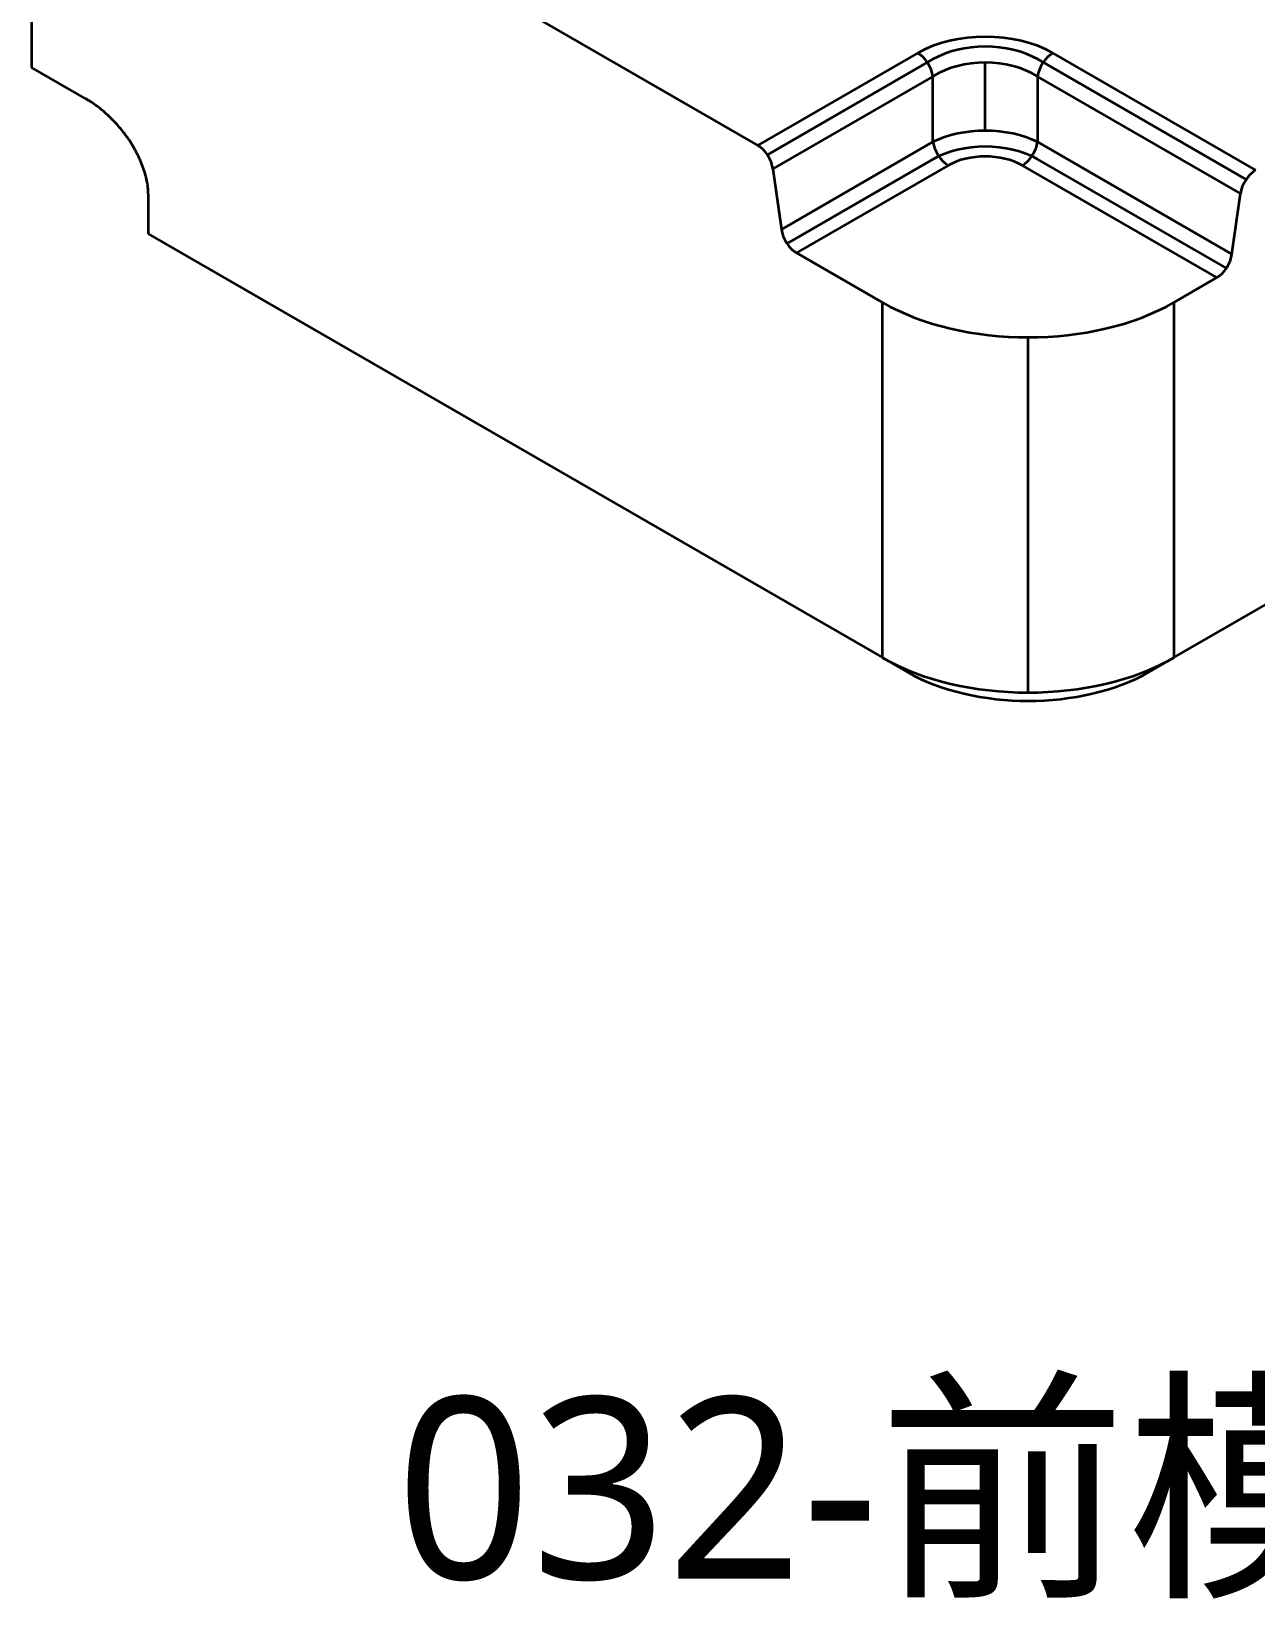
# Model space of a CAD drawing. Header units: millimetres. Extents: x 83 to 1196, y -164 to 735.
# Drawn here: x 812.9 to 913.9, y 374.6 to 504 of the extents above; entities that cross this region are included whole.
import ezdxf

# ---------------------------------------------------------------- set-up
doc = ezdxf.new("R2010")
doc.units = ezdxf.units.MM
doc.layers.add('1', color=7, linetype='Continuous', true_color=0xffffff)
doc.layers.add('core', color=7, linetype='Continuous', lineweight=20)
doc.styles.get("Standard").update_dxf_attribs({"font": ''})
doc.styles.get('Standard').set_extended_font_data('Microsoft YaHei')

msp = doc.modelspace()

# ---------------------------------------------------------------- linework, layer by layer
at = {"layer": '1', "color": 7, "linetype": 'Continuous', "lineweight": 35}
for p, q in [((907.153, 452.258), (1052.817, 536.357)), ((812.854, 529.172), (872.815, 494.554)), ((812.854, 529.172), (812.854, 501.003)), ((872.815, 494.554), (886.025, 502.181)), ((897.167, 502.181), (913.913, 492.513)), ((817.35, 498.407), (812.854, 501.003)), ((887.268, 501.665), (873.607, 493.778)), ((891.596, 495.763), (891.596, 501.402)), ((913.122, 491.736), (895.925, 501.665)), ((887.279, 500.243), (874.068, 492.616)), ((887.279, 494.84), (887.279, 500.243)), ((895.914, 500.243), (895.914, 494.84)), ((912.66, 490.574), (895.914, 500.243)), ((874.77, 487.618), (887.279, 494.84)), ((895.914, 494.84), (911.959, 485.577)), ((887.293, 493.42), (875.231, 486.456)), ((911.497, 484.414), (895.899, 493.42)), ((874.068, 492.616), (874.77, 487.618)), ((888.532, 492.902), (876.023, 485.68)), ((910.705, 483.638), (894.66, 492.902)), ((822.502, 490.534), (822.502, 487.25)), ((911.959, 485.577), (912.66, 490.574)), ((822.502, 487.25), (883.111, 452.258)), ((876.023, 485.68), (883.111, 481.587)), ((907.153, 481.587), (910.705, 483.638)), ((883.111, 452.258), (883.111, 481.587)), ((907.153, 481.587), (907.153, 452.258)), ((895.132, 449.383), (895.132, 478.713)), ((885.147, 451.083), (883.111, 452.258)), ((905.117, 451.083), (907.153, 452.258))]:
    msp.add_line(p, q, dxfattribs=at)
for centre, major_axis, ratio, start_param, end_param in [((891.596, 498.765), (8, 0), 0.5950301, 0.8004773, 2.3411154), ((886.025, 500.711), (-0.9, 1.559), 0.5773503, 4.1015237, 5.4977871), ((891.596, 499.024), (6.2, 0), 0.5950301, 0.7979535, 2.3436392), ((897.167, 500.711), (0.9, 1.559), 0.5773503, 0.7853982, 2.1816616), ((891.596, 497.295), (6.2, 0), 0.662498, 0.8004773, 2.3411154), ((891.596, 492.493), (6.2, 0), 0.5275621, 0.8004773, 2.3411154), ((872.815, 493.084), (0.9, -1.559), 0.5773503, 0.9599311, 2.3561945), ((888.532, 494.372), (0.9, -1.559), 0.5773503, 4.1015237, 5.4977871), ((891.596, 490.764), (6.2, 0), 0.5950301, 0.8037003, 2.3378924), ((894.66, 494.372), (-0.9, -1.559), 0.5773503, 0.7853982, 2.1816616), ((891.596, 491.023), (4.4, 0), 0.5950301, 0.8004773, 2.3411154), ((913.913, 491.043), (0.9, 1.559), 0.5773503, 0.7853982, 2.1816616), ((876.023, 487.149), (-0.9, 1.559), 0.5773503, 0.9599311, 2.3561945), ((910.705, 485.108), (-0.9, -1.559), 0.5773503, 0.7853982, 2.1816616), ((895.132, 488.528), (-17, 0), 0.5773503, 0.7853982, 2.3561945), ((895.132, 459.198), (-17, 0), 0.5773503, 0.7853982, 2.3561945), ((895.132, 456.848), (14.121, 0), 0.5773503, 3.9269908, 5.4977871)]:
    msp.add_ellipse(centre, major_axis=major_axis, ratio=ratio, start_param=start_param, end_param=end_param, dxfattribs=at)
msp.add_open_spline([(822.502, 490.534), (822.502, 490.714), (822.492, 490.897), (822.453, 491.272), (822.423, 491.463), (822.365, 491.755), (822.343, 491.853), (822.306, 492.002), (822.294, 492.052), (822.267, 492.152), (822.253, 492.202), (822.181, 492.451), (822.115, 492.65), (821.967, 493.047), (821.886, 493.245), (821.774, 493.491), (821.751, 493.541), (821.704, 493.639), (821.681, 493.689), (821.608, 493.836), (821.558, 493.933), (821.404, 494.222), (821.296, 494.411), (821.069, 494.783), (820.95, 494.965), (820.795, 495.188), (820.764, 495.233), (820.7, 495.321), (820.668, 495.365), (820.572, 495.496), (820.507, 495.582), (820.309, 495.835), (820.174, 495.999), (819.899, 496.316), (819.758, 496.469), (819.542, 496.692), (819.47, 496.765), (819.36, 496.872), (819.323, 496.908), (819.249, 496.978), (819.212, 497.013), (819.027, 497.185), (818.878, 497.316), (818.578, 497.566), (818.427, 497.685), (818.122, 497.911), (817.969, 498.018), (817.738, 498.171), (817.66, 498.22), (817.505, 498.316), (817.428, 498.362), (817.35, 498.407)], degree=3, knots=[0, 0, 0, 0, 0.0625, 0.0625, 0.125, 0.125, 0.15625, 0.15625, 0.171875, 0.171875, 0.1875, 0.1875, 0.25, 0.25, 0.3125, 0.3125, 0.328125, 0.328125, 0.34375, 0.34375, 0.375, 0.375, 0.4375, 0.4375, 0.5, 0.5, 0.515625, 0.515625, 0.53125, 0.53125, 0.5625, 0.5625, 0.625, 0.625, 0.6875, 0.6875, 0.71875, 0.71875, 0.734375, 0.734375, 0.75, 0.75, 0.8125, 0.8125, 0.875, 0.875, 0.9375, 0.9375, 0.96875, 0.96875, 1, 1, 1, 1], dxfattribs=at)

# ---------------------------------------------------------------- texts
at = {"layer": 'core', "lineweight": 18, "insert": (842.959, 391.195), "char_height": 15, "attachment_point": 1}
msp.add_mtext_dynamic_manual_height_columns('032-前模仁', width=296.05193, gutter_width=1, heights=[0], dxfattribs=at)

doc.saveas('drawing.dxf')
